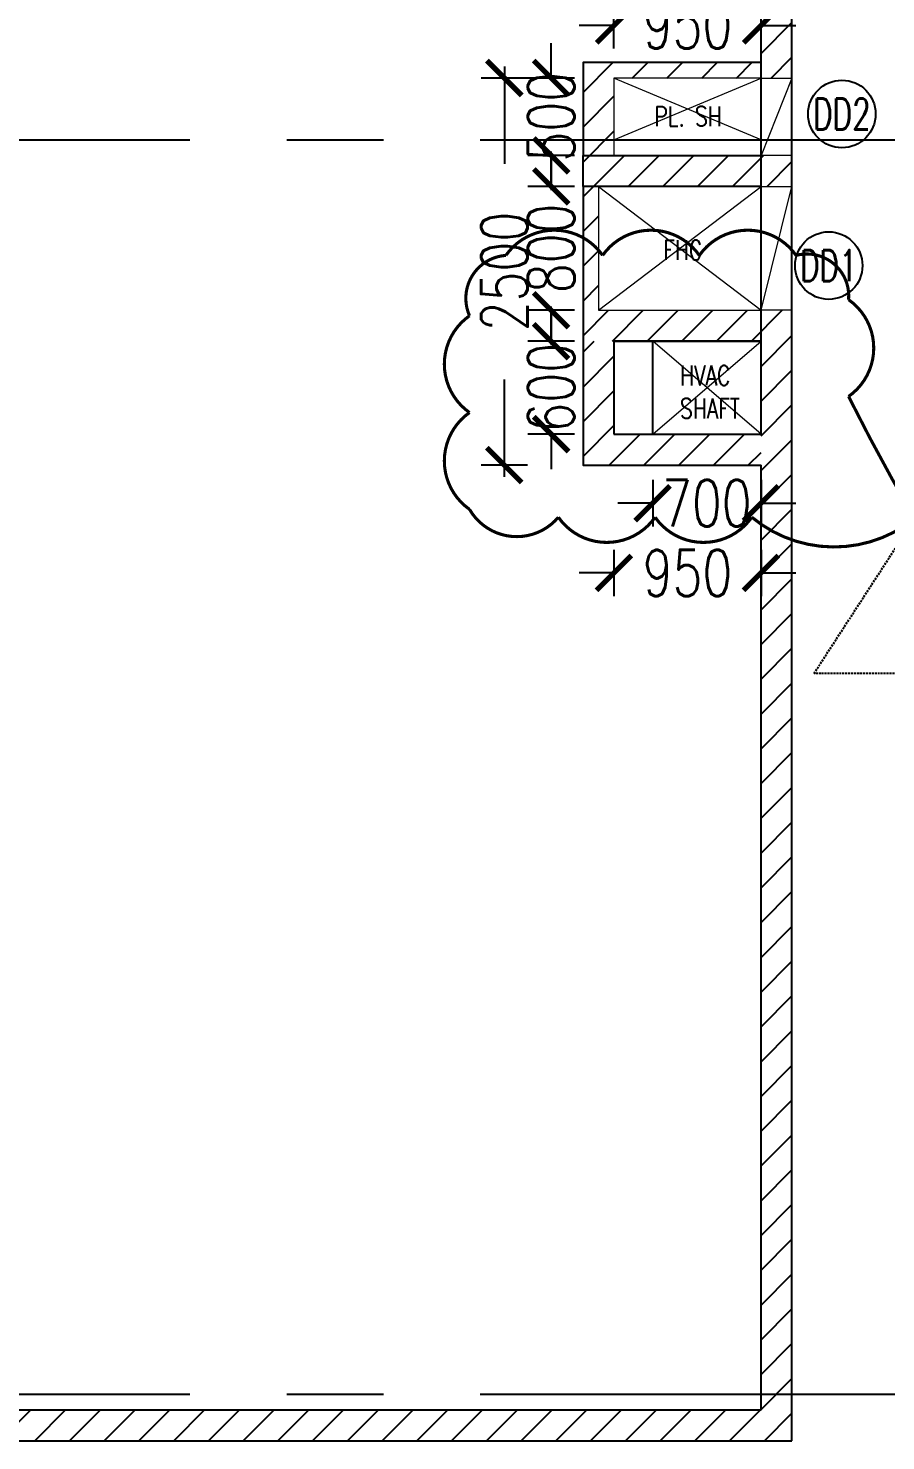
# Model space of a CAD drawing. Header units: millimetres. Extents: x -2076597 to 16308595, y -4402071 to 17875273.
# Drawn here: x -2033182 to -2027642, y -4294583 to -4285461 of the extents above; entities that cross this region are included whole.
import ezdxf
from ezdxf.enums import TextEntityAlignment as Align

# ---------------------------------------------------------------- set-up
doc = ezdxf.new("R2010")
doc.units = ezdxf.units.MM
for name, pattern in [('CENTER2', [1.125, 0.75, -0.125, 0.125, -0.125]), ('CONTINULUS', [0]), ('DASHED', [19.05, 12.7, -6.35])]:
    doc.linetypes.add(name, pattern=pattern)
for name, color, linetype, lineweight in [('A- GLAZING', 5, 'Continuous', 9), ('A- LIGHT LINE', 8, 'Continuous', 9), ('A- SHAFT', 8, 'Continuous', 9)]:
    doc.layers.add(name, color=color, linetype=linetype, lineweight=lineweight)
for name, color, linetype in [('A-DIMS', 4, 'Continuous'), ('A-REV CLOUD', 2, 'DASHED'), ('A-SCHED', 1, 'Continuous'), ('A-TXTROOM', 3, 'Continuous'), ('A-WALL', 2, 'Continuous'), ('A-WALL HATCH', 8, 'Continuous'), ('S-GRID', 252, 'CENTER2')]:
    doc.layers.add(name, color=color, linetype=linetype)
doc.styles.add('ROMANS', font='romans.shx', dxfattribs={"width": 0.75})
doc.dimstyles.new('DIMM-100', dxfattribs={"dimscale": 150, "dimtxt": 2, "dimasz": 1.5, "dimexe": 1, "dimexo": 0, "dimgap": 2, "dimtad": 0, "dimtoh": 1, "dimdec": 0, "dimzin": 0, "dimdsep": 46, "dimtxsty": 'ROMANS', "dimblk": 'ARCHTICK', "dimcen": 1.5, "dimdle": 0.5, "dimclrd": 8, "dimclre": 8, "dimclrt": 256, "dimazin": 0, "dimtfac": 1, "dimtdec": 0, "dimtix": 1, "dimtofl": 0, "dimtmove": 2, "dimatfit": 3, "dimldrblk": 'DOT', "dimfxl": 0, "dimtolj": 1, "dimtzin": 0, "dimarcsym": 0})

# ---------------------------------------------------------------- blocks, each defined once
blk = doc.blocks.new('shafts')
at = {"layer": 'A- SHAFT'}
for p, q in [((712171.7, -986420.4), (711221.7, -986020.4)), ((711221.7, -986420.4), (712171.7, -986020.4)), ((711121.7, -986720.4), (712171.7, -987520.4)), ((711121.7, -987520.4), (712171.7, -986720.4))]:
    blk.add_line(p, q, dxfattribs=at)
for points in [[(711221.7, -986420.4), (712171.7, -986420.4), (712171.7, -986020.4), (711221.7, -986020.4)], [(711121.7, -987520.4), (712171.7, -987520.4), (712171.7, -986720.4), (711121.7, -986720.4)]]:
    blk.add_lwpolyline(points, close=True, dxfattribs=at)
at = {"layer": 'A-TXTROOM', "char_height": 128, "width": 1088.756, "attachment_point": 1, "style": 'ROMANS'}
for s, insert in [('PL. SH', (711481.9, -986204, 0)), ('FHC', (711540.7, -987067.4, 0))]:
    blk.add_mtext(s, dxfattribs=dict(at, insert=insert))
blk = doc.blocks.new('2ND & 3RD FLOOR COLUMN')
at = {"layer": 'S-GRID', "ltscale": 5000}
for p, q in [((-3772330.8, -18636934), (-3707051.5, -18636934)), ((-3772330.8, -18645034), (-3707051.5, -18645034))]:
    blk.add_line(p, q, dxfattribs=at)
blk = doc.blocks.new('_ArchTick')
at = {"color": 0, "linetype": 'ByBlock', "const_width": 0.15}
blk.add_lwpolyline([(-0.5, -0.5), (0.5, 0.5)], dxfattribs=at)
blk = doc.blocks.new('*D626')
at = {"layer": 'A-DIMS', "color": 8, "lineweight": -2, "transparency": 16777216}
for p, q in [((-2029397.9, -4285592.8), (-2029397.9, -4285292.8)), ((-2028447.9, -4285592.8), (-2028447.9, -4285292.8))]:
    blk.add_line(p, q, dxfattribs=at)
at = {"layer": 'A-DIMS', "color": 8, "linetype": 'CONTINULUS', "lineweight": -2, "transparency": 16777216}
for p, q in [((-2029397.9, -4285442.8), (-2029622.9, -4285442.8)), ((-2028447.9, -4285442.8), (-2028222.9, -4285442.8))]:
    blk.add_line(p, q, dxfattribs=at)
at = {"layer": 'Defpoints', "color": 0, "transparency": 16777216}
for p in [(-2028447.9, -4285442.8), (-2029397.9, -4285782.5), (-2028447.9, -4285782.5)]:
    blk.add_point(p, dxfattribs=at)
at = {"layer": 'A-DIMS', "color": 8, "lineweight": -2, "transparency": 16777216, "xscale": 225, "yscale": 225, "zscale": 225}
blk.add_blockref('_ArchTick', (-2029397.9, -4285442.8), dxfattribs=at)
at = {"layer": 'A-DIMS', "color": 8, "lineweight": -2, "transparency": 16777216, "xscale": 225, "yscale": 225, "zscale": 225, "rotation": 180}
blk.add_blockref('_ArchTick', (-2028447.9, -4285442.8), dxfattribs=at)
at = {"layer": 'A-DIMS', "transparency": 16777216, "insert": (-2028922.9, -4285442.8), "char_height": 300, "attachment_point": 5, "style": 'ROMANS'}
blk.add_mtext('\\A1;950', dxfattribs=at)
blk = doc.blocks.new('_Dot')
at = {"color": 0, "linetype": 'ByBlock', "lineweight": -2}
blk.add_line((-0.5, 0), (-1, 0), dxfattribs=at)
at = {"color": 0, "linetype": 'ByBlock', "const_width": 0.5}
blk.add_lwpolyline([(-0.25, 0, 1), (0.25, 0, 1)], format="xyb", close=True, dxfattribs=at)
blk = doc.blocks.new('SOP')
at = {"layer": 'A-SCHED', "color": 8}
blk.add_circle((0, 0), 218, dxfattribs=at)
at = {"layer": 'A-SCHED', "style": 'ROMANS', "width": 0.7}
blk.add_attdef('D2', text='', height=200, dxfattribs=at).set_placement((0, 0), align=Align.MIDDLE_CENTER)
blk = doc.blocks.new('*D131')
at = {"layer": 'A-DIMS', "color": 8, "lineweight": -2, "transparency": 16777216}
for p, q in [((-2029803.8, -4286482.5), (-2029803.8, -4286257.5)), ((-2029653.8, -4286482.5), (-2029953.8, -4286482.5)), ((-2029653.8, -4287282.5), (-2029953.8, -4287282.5)), ((-2029803.8, -4287282.5), (-2029803.8, -4287507.5))]:
    blk.add_line(p, q, dxfattribs=at)
at = {"layer": 'Defpoints', "color": 0, "transparency": 16777216}
for p in [(-2029497.9, -4286482.5), (-2029803.8, -4287282.5), (-2029497.9, -4287282.5)]:
    blk.add_point(p, dxfattribs=at)
at = {"layer": 'A-DIMS', "color": 8, "lineweight": -2, "transparency": 16777216, "xscale": 225, "yscale": 225, "zscale": 225}
for p, rotation in [((-2029803.8, -4286482.5), 270), ((-2029803.8, -4287282.5), 90)]:
    blk.add_blockref('_ArchTick', p, dxfattribs=dict(at, rotation=rotation))
at = {"layer": 'A-DIMS', "transparency": 16777216, "insert": (-2029803.8, -4286882.5), "char_height": 300, "attachment_point": 5, "rotation": 90, "style": 'ROMANS'}
blk.add_mtext('\\A1;800', dxfattribs=at)
blk = doc.blocks.new('*D380')
at = {"layer": 'A-DIMS', "color": 8, "lineweight": -2, "transparency": 16777216}
for p, q in [((-2029803.8, -4287482.5), (-2029803.8, -4287257.5)), ((-2029653.8, -4287482.5), (-2029953.8, -4287482.5)), ((-2029653.8, -4288082.5), (-2029953.8, -4288082.5)), ((-2029803.8, -4288082.5), (-2029803.8, -4288307.5))]:
    blk.add_line(p, q, dxfattribs=at)
at = {"layer": 'Defpoints', "color": 0, "transparency": 16777216}
for p in [(-2029397.9, -4287482.5), (-2029803.8, -4288082.5), (-2029397.9, -4288082.5)]:
    blk.add_point(p, dxfattribs=at)
at = {"layer": 'A-DIMS', "color": 8, "lineweight": -2, "transparency": 16777216, "xscale": 225, "yscale": 225, "zscale": 225}
for p, rotation in [((-2029803.8, -4287482.5), 270), ((-2029803.8, -4288082.5), 90)]:
    blk.add_blockref('_ArchTick', p, dxfattribs=dict(at, rotation=rotation))
at = {"layer": 'A-DIMS', "transparency": 16777216, "insert": (-2029803.8, -4287782.5), "char_height": 300, "attachment_point": 5, "rotation": 90, "style": 'ROMANS'}
blk.add_mtext('\\A1;600', dxfattribs=at)
blk = doc.blocks.new('*D132')
at = {"layer": 'A-DIMS', "color": 8, "lineweight": -2, "transparency": 16777216}
for p, q in [((-2029397.9, -4288828.4), (-2029397.9, -4289128.4)), ((-2028447.9, -4288828.4), (-2028447.9, -4289128.4)), ((-2029397.9, -4288978.4), (-2029622.9, -4288978.4)), ((-2028447.9, -4288978.4), (-2028222.9, -4288978.4))]:
    blk.add_line(p, q, dxfattribs=at)
at = {"layer": 'Defpoints', "color": 0, "transparency": 16777216}
for p in [(-2029397.9, -4288547), (-2028447.9, -4288547), (-2028447.9, -4288978.4)]:
    blk.add_point(p, dxfattribs=at)
at = {"layer": 'A-DIMS', "color": 8, "lineweight": -2, "transparency": 16777216, "xscale": 225, "yscale": 225, "zscale": 225}
blk.add_blockref('_ArchTick', (-2029397.9, -4288978.4), dxfattribs=at)
at = {"layer": 'A-DIMS', "color": 8, "lineweight": -2, "transparency": 16777216, "xscale": 225, "yscale": 225, "zscale": 225, "rotation": 180}
blk.add_blockref('_ArchTick', (-2028447.9, -4288978.4), dxfattribs=at)
at = {"layer": 'A-DIMS', "transparency": 16777216, "insert": (-2028922.9, -4288978.4), "char_height": 300, "attachment_point": 5, "style": 'ROMANS'}
blk.add_mtext('\\A1;950', dxfattribs=at)
blk = doc.blocks.new('*D381')
at = {"layer": 'A-DIMS', "color": 8, "lineweight": -2, "transparency": 16777216}
for p, q in [((-2029147.9, -4288378.4), (-2029147.9, -4288678.4)), ((-2028447.9, -4288378.4), (-2028447.9, -4288678.4)), ((-2029147.9, -4288528.4), (-2029372.9, -4288528.4)), ((-2028447.9, -4288528.4), (-2028222.9, -4288528.4))]:
    blk.add_line(p, q, dxfattribs=at)
at = {"layer": 'Defpoints', "color": 0, "transparency": 16777216}
for p in [(-2029147.9, -4288082.5), (-2028447.9, -4288082.5), (-2028447.9, -4288528.4)]:
    blk.add_point(p, dxfattribs=at)
at = {"layer": 'A-DIMS', "color": 8, "lineweight": -2, "transparency": 16777216, "xscale": 225, "yscale": 225, "zscale": 225}
blk.add_blockref('_ArchTick', (-2029147.9, -4288528.4), dxfattribs=at)
at = {"layer": 'A-DIMS', "color": 8, "lineweight": -2, "transparency": 16777216, "xscale": 225, "yscale": 225, "zscale": 225, "rotation": 180}
blk.add_blockref('_ArchTick', (-2028447.9, -4288528.4), dxfattribs=at)
at = {"layer": 'A-DIMS', "transparency": 16777216, "insert": (-2028797.9, -4288528.4), "char_height": 300, "attachment_point": 5, "style": 'ROMANS'}
blk.add_mtext('\\A1;700', dxfattribs=at)
blk = doc.blocks.new('*D382')
at = {"layer": 'A-DIMS', "color": 8, "lineweight": -2, "transparency": 16777216}
for p, q in [((-2030106.3, -4285707.5), (-2030106.3, -4286336.1)), ((-2029956.3, -4285782.5), (-2030256.3, -4285782.5)), ((-2030106.3, -4288357.5), (-2030106.3, -4287728.9)), ((-2029956.3, -4288282.5), (-2030256.3, -4288282.5))]:
    blk.add_line(p, q, dxfattribs=at)
at = {"layer": 'Defpoints', "color": 0, "transparency": 16777216}
for p in [(-2030106.3, -4285782.5), (-2029597.9, -4285782.5), (-2029597.9, -4288282.5)]:
    blk.add_point(p, dxfattribs=at)
at = {"layer": 'A-DIMS', "color": 8, "lineweight": -2, "transparency": 16777216, "xscale": 225, "yscale": 225, "zscale": 225}
for p, rotation in [((-2030106.3, -4285782.5), 90), ((-2030106.3, -4288282.5), 270)]:
    blk.add_blockref('_ArchTick', p, dxfattribs=dict(at, rotation=rotation))
at = {"layer": 'A-DIMS', "transparency": 16777216, "insert": (-2030106.3, -4287032.5), "char_height": 300, "attachment_point": 5, "rotation": 90, "style": 'ROMANS'}
blk.add_mtext('\\A1;2500', dxfattribs=at)
blk = doc.blocks.new('*D394')
at = {"layer": 'A-DIMS', "color": 8, "lineweight": -2, "transparency": 16777216}
for p, q in [((-2029803.8, -4285782.5), (-2029803.8, -4285557.5)), ((-2029653.8, -4285782.5), (-2029953.8, -4285782.5)), ((-2029653.8, -4286282.5), (-2029953.8, -4286282.5)), ((-2029803.8, -4286282.5), (-2029803.8, -4286507.5))]:
    blk.add_line(p, q, dxfattribs=at)
at = {"layer": 'Defpoints', "color": 0, "transparency": 16777216}
for p in [(-2029803.8, -4285782.5), (-2029397.9, -4285782.5), (-2029397.9, -4286282.5)]:
    blk.add_point(p, dxfattribs=at)
at = {"layer": 'A-DIMS', "color": 8, "lineweight": -2, "transparency": 16777216, "xscale": 225, "yscale": 225, "zscale": 225}
for p, rotation in [((-2029803.8, -4285782.5), 270), ((-2029803.8, -4286282.5), 90)]:
    blk.add_blockref('_ArchTick', p, dxfattribs=dict(at, rotation=rotation))
at = {"layer": 'A-DIMS', "transparency": 16777216, "insert": (-2029803.8, -4286032.5), "char_height": 300, "attachment_point": 5, "rotation": 90, "style": 'ROMANS'}
blk.add_mtext('\\A1;500', dxfattribs=at)

msp = doc.modelspace()

# ---------------------------------------------------------------- hatches: boundary and pattern name
at = {"layer": 'A-WALL HATCH'}
h = msp.add_hatch(dxfattribs=at)
h.set_pattern_fill('ANSI31', color=256, scale=50)
h.set_pattern_definition([(45, (1802100.65, 14255482.13), (-112.2532015, 112.2532015), [])])
h.paths.add_polyline_path([(-2028247.9, -4283932.5), (-2033147.9, -4283932.5), (-2033147.9, -4284132.5), (-2028247.9, -4284132.5)])
h.paths.add_polyline_path([(-2028447.9, -4286282.5), (-2029597.9, -4286282.5), (-2029597.9, -4286482.5), (-2028447.9, -4286482.5)])
h.paths.add_polyline_path([(-2029397.9, -4285782.5), (-2028447.9, -4285782.5), (-2028447.9, -4285682.5), (-2029597.9, -4285682.5), (-2029597.9, -4286182.5), (-2029397.9, -4286182.5)])
h.paths.add_polyline_path([(-2029397.9, -4286182.5), (-2029597.9, -4286182.5), (-2029597.9, -4286282.5), (-2029397.9, -4286282.5)])
h.paths.add_polyline_path([(-2029497.9, -4286482.5), (-2029597.9, -4286482.5), (-2029597.9, -4287482.5), (-2028447.9, -4287482.5), (-2028447.9, -4287282.5), (-2029497.9, -4287282.5)])
h.paths.add_polyline_path([(-2034347.9, -4294382.5), (-2036208.9, -4294382.5), (-2036208.9, -4294582.5), (-2034347.9, -4294582.5)], flags=17)
h.paths.add_polyline_path([(-2033347.9, -4294382.5), (-2033747.9, -4294382.5), (-2033747.9, -4294582.5), (-2033347.9, -4294582.5)])
h.paths.add_polyline_path([(-2033147.9, -4294382.5), (-2033347.9, -4294382.5), (-2033347.9, -4294582.5), (-2033147.9, -4294582.5)])
h.paths.add_polyline_path([(-2039708.9, -4294382.5), (-2041847.9, -4294382.5), (-2041847.9, -4294582.5), (-2039708.9, -4294582.5)], flags=17)
h.paths.add_polyline_path([(-2042247.9, -4288482.5), (-2034147.9, -4288482.5), (-2034147.9, -4284132.5), (-2034347.9, -4284132.5), (-2034347.9, -4288282.5), (-2042447.9, -4288282.5), (-2042447.9, -4294582.5), (-2041847.9, -4294582.5), (-2041847.9, -4294382.5), (-2042247.9, -4294382.5)])
h.paths.add_polyline_path([(-2028447.9, -4286482.5), (-2028247.9, -4286482.5), (-2028247.9, -4286282.5), (-2028447.9, -4286282.5)])
h.paths.add_polyline_path([(-2028247.9, -4287282.5), (-2028447.9, -4287282.5), (-2028447.9, -4294382.5), (-2033147.9, -4294382.5), (-2033147.9, -4294582.5), (-2028247.9, -4294582.5)])
h.paths.add_polyline_path([(-2028447.9, -4285782.5), (-2028247.9, -4285782.5), (-2028247.9, -4284132.5), (-2028447.9, -4284132.5)])
h = msp.add_hatch(dxfattribs=at)
h.set_pattern_fill('ANSI31', color=256, scale=50)
h.set_pattern_definition([(45, (1802100.65, 14059830.7), (-112.2532015, 112.2532015), [])])
h.paths.add_polyline_path([(-2029397.9, -4288082.5), (-2028447.9, -4288082.5), (-2028447.9, -4287482.5), (-2029397.9, -4287482.5)], flags=16)
h.paths.add_polyline_path([(-2029597.9, -4288282.5), (-2028447.9, -4288282.5), (-2028447.9, -4287482.5), (-2029597.9, -4287482.5)])

# ---------------------------------------------------------------- linework, layer by layer
at = {"layer": 'A- GLAZING'}
for p, q in [((-2028247.9, -4285782.5), (-2028447.9, -4286282.5)), ((-2028447.9, -4287282.5), (-2028247.9, -4286482.5))]:
    msp.add_line(p, q, dxfattribs=at)
for points in [[(-2028247.9, -4286282.5), (-2028447.9, -4286282.5), (-2028447.9, -4285782.5), (-2028247.9, -4285782.5)], [(-2028447.9, -4286482.5), (-2028247.9, -4286482.5), (-2028247.9, -4287282.5), (-2028447.9, -4287282.5)]]:
    msp.add_lwpolyline(points, close=True, dxfattribs=at)
at = {"layer": 'A- LIGHT LINE'}
for points in [[(-2028447.9, -4285782.5), (-2029397.9, -4285782.5), (-2029397.9, -4286282.5), (-2028447.9, -4286282.5)], [(-2028447.9, -4286482.5), (-2029497.9, -4286482.5), (-2029497.9, -4287282.5), (-2028447.9, -4287282.5)]]:
    msp.add_lwpolyline(points, dxfattribs=at)
at = {"layer": 'A- SHAFT'}
for p, q in [((-2029147.9, -4288082.5), (-2028447.9, -4287482.5)), ((-2028447.9, -4288082.5), (-2029147.9, -4287482.5))]:
    msp.add_line(p, q, dxfattribs=at)
at = {"layer": 'A-DIMS'}
msp.add_line((-2029147.9, -4288082.5), (-2029147.9, -4287482.5), dxfattribs=at)
at = {"layer": 'A-REV CLOUD', "const_width": 20}
msp.add_lwpolyline([(-2027455.2, -4288627.4, -0.356801), (-2028507.3, -4288618.9, -0.520567), (-2029132.3, -4288618.9, -0.520567), (-2029757.3, -4288618.9, -0.520567), (-2030331.3, -4288567.9, -0.520567), (-2030331.3, -4287942.9, -0.520567), (-2030331.3, -4287317.9, -0.520567), (-2030096.3, -4286927.9, -0.520567), (-2029471.3, -4286927.9, -0.520567), (-2028846.3, -4286927.9, -0.520567), (-2028221.3, -4286927.9, -0.520567), (-2027882.3, -4287213.9, -0.520567), (-2027882.3, -4287838.9, 0.016194)], format="xyb", close=True, dxfattribs=at)
at = {"layer": 'A-REV CLOUD'}
msp.add_lwpolyline([(-2028105.2, -4289627.4), (-2027455.2, -4288627.4), (-2026805.2, -4289627.4)], close=True, dxfattribs=at)
at = {"layer": 'A-WALL'}
for p, q in [((-2028247.9, -4294582.5), (-2028247.9, -4283932.5)), ((-2028447.9, -4288082.5), (-2028447.9, -4284132.5)), ((-2029597.9, -4286482.5), (-2029597.9, -4286282.5)), ((-2028447.9, -4294382.5), (-2028447.9, -4288282.5)), ((-2036208.9, -4294382.5), (-2028447.9, -4294382.5)), ((-2036208.9, -4294582.5), (-2028247.9, -4294582.5))]:
    msp.add_line(p, q, dxfattribs=at)
for points in [[(-2028447.9, -4285682.5), (-2029597.9, -4285682.5), (-2029597.9, -4286282.5), (-2028447.9, -4286282.5)], [(-2028447.9, -4286482.5), (-2029597.9, -4286482.5), (-2029597.9, -4287482.5)], [(-2029597.9, -4287482.5), (-2029597.9, -4288282.5), (-2028447.9, -4288282.5)], [(-2029397.9, -4287482.5), (-2028447.9, -4287482.5)]]:
    msp.add_lwpolyline(points, dxfattribs=at)
msp.add_lwpolyline([(-2029397.9, -4288082.5), (-2028447.9, -4288082.5), (-2028447.9, -4287482.5), (-2029397.9, -4287482.5)], close=True, dxfattribs=at)

# ---------------------------------------------------------------- block references
at = {"layer": 'A- LIGHT LINE'}
for name, p in [('2ND & 3RD FLOOR COLUMN', (1697068.2, 14350751.5)), ('shafts', (-2740619.6, -3299762.2))]:
    msp.add_blockref(name, p, dxfattribs=at)
at = {"layer": 'A-SCHED'}
for p, values in [((-2027925.4, -4286014.9), {'D2': 'DD2'}), ((-2028010.2, -4286993.8), {'D2': 'DD1'})]:
    msp.add_blockref('SOP', p, dxfattribs=at).add_auto_attribs(values)

# ---------------------------------------------------------------- texts
at = {"layer": 'A-TXTROOM', "insert": (-2028970.8, -4287639.8), "char_height": 128, "width": 1088.756, "attachment_point": 1, "style": 'ROMANS'}
msp.add_mtext('HVAC \\PSHAFT', dxfattribs=at)

# ---------------------------------------------------------------- dimensions: what is measured, and where the dimension line sits
at = {"layer": 'A-DIMS'}
for base, p1, p2, picture, middle in [((-2028447.9, -4285442.8), (-2029397.9, -4285782.5), (-2028447.9, -4285782.5), '*D626', (-2028922.9, -4285442.8)), ((-2028447.9, -4288528.4), (-2029147.9, -4288082.5), (-2028447.9, -4288082.5), '*D381', (-2028797.9, -4288528.4)), ((-2028447.9, -4288978.4), (-2029397.9, -4288547), (-2028447.9, -4288547), '*D132', (-2028922.9, -4288978.4))]:
    dim = msp.add_linear_dim(base=base, p1=p1, p2=p2, dimstyle='DIMM-100', override={"dimfxlon": 1}, dxfattribs=at)
    dim.commit()
    dim.dimension.update_dxf_attribs({"geometry": picture, "text_midpoint": middle})
dim = msp.add_aligned_dim(p1=(-2029397.9, -4286282.5), p2=(-2029397.9, -4285782.5), distance=406, dimstyle='DIMM-100', override={"dimfxlon": 1}, dxfattribs=at)
dim.commit()
dim.dimension.update_dxf_attribs({"geometry": '*D394', "text_midpoint": (-2029803.8, -4286032.5)})
for base, p1, p2, picture, middle in [((-2030106.3, -4285782.5), (-2029597.9, -4288282.5), (-2029597.9, -4285782.5), '*D382', (-2030106.3, -4287032.5)), ((-2029803.8, -4287282.5), (-2029497.9, -4286482.5), (-2029497.9, -4287282.5), '*D131', (-2029803.8, -4286882.5)), ((-2029803.8, -4288082.5), (-2029397.9, -4287482.5), (-2029397.9, -4288082.5), '*D380', (-2029803.8, -4287782.5))]:
    dim = msp.add_linear_dim(base=base, p1=p1, p2=p2, angle=90, dimstyle='DIMM-100', override={"dimfxlon": 1}, dxfattribs=at)
    dim.commit()
    dim.dimension.update_dxf_attribs({"geometry": picture, "text_midpoint": middle})

doc.saveas('drawing.dxf')
